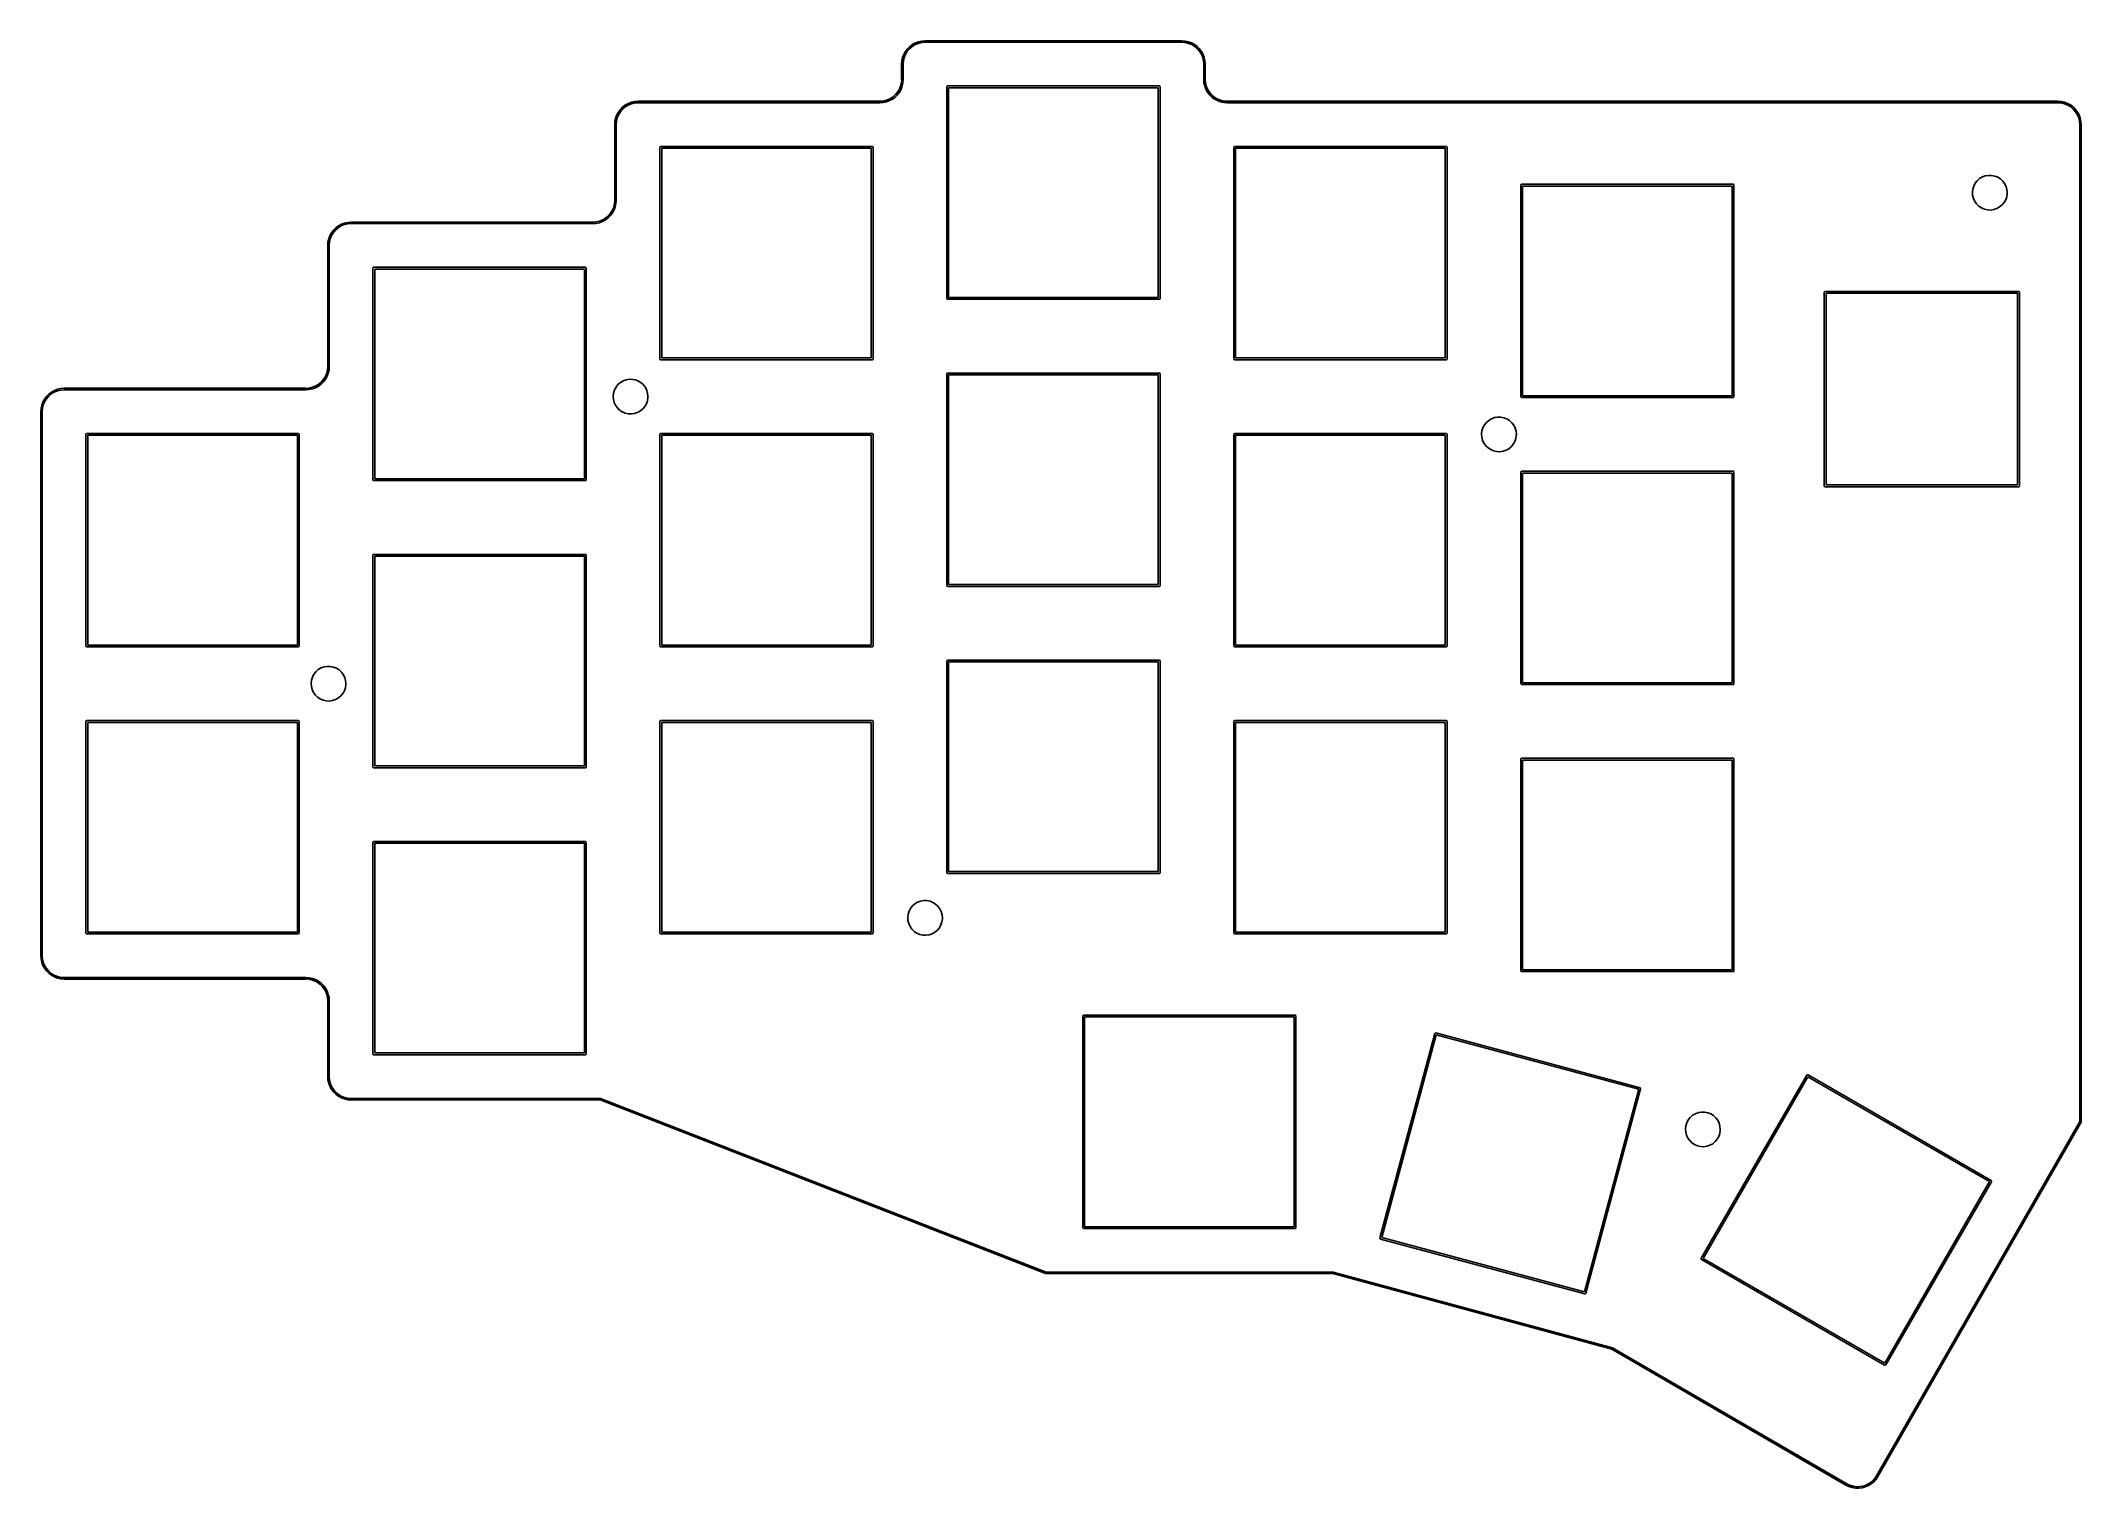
# Model space of a CAD drawing. Extents: x 70 to 205, y -142 to -46.
import ezdxf

# ---------------------------------------------------------------- set-up
doc = ezdxf.new("R2010")
doc.units = 0
doc.layers.add('BLACK', color=7, linetype='CONTINUOUS')

msp = doc.modelspace()

# ---------------------------------------------------------------- linework, layer by layer
at = {"layer": 'BLACK', "linetype": 'CONTINUOUS'}
for p, q in [((126.95, -47.5), (126.966, -47.2794)), ((126.966, -47.2794), (127.013, -47.0633)), ((127.013, -47.0633), (127.09, -46.8561)), ((127.063, -47.2725), (127.046, -47.4909)), ((127.117, -47.0505), (127.063, -47.2725)), ((127.09, -46.8561), (127.196, -46.662)), ((127.204, -46.8397), (127.117, -47.0505)), ((127.196, -46.662), (127.329, -46.485)), ((127.323, -46.6451), (127.204, -46.8397)), ((127.472, -46.4715), (127.323, -46.6451)), ((127.329, -46.485), (127.485, -46.3286)), ((127.645, -46.3233), (127.472, -46.4715)), ((127.485, -46.3286), (127.662, -46.1961)), ((127.84, -46.204), (127.645, -46.3233)), ((127.662, -46.1961), (127.856, -46.0901)), ((128.051, -46.1167), (127.84, -46.204)), ((127.856, -46.0901), (128.063, -46.0128)), ((128.272, -46.0634), (128.051, -46.1167)), ((128.063, -46.0128), (128.279, -45.9658)), ((128.491, -46.0462), (128.272, -46.0634)), ((128.279, -45.9658), (128.5, -45.95)), ((128.5, -46.05), (128.491, -46.0462)), ((128.5, -45.95), (145.5, -45.95)), ((145.5, -46.05), (128.5, -46.05)), ((145.5, -45.95), (145.721, -45.9658)), ((145.509, -46.0462), (145.5, -46.05)), ((145.5, -46.05), (145.5, -46.05)), ((145.5, -46.05), (145.5, -46.05)), ((145.728, -46.0634), (145.509, -46.0462)), ((145.721, -45.9658), (145.937, -46.0128)), ((145.949, -46.1167), (145.728, -46.0634)), ((145.937, -46.0128), (146.144, -46.09)), ((146.16, -46.204), (145.949, -46.1167)), ((146.144, -46.09), (146.338, -46.196)), ((146.355, -46.3233), (146.16, -46.204)), ((146.338, -46.196), (146.515, -46.3286)), ((146.529, -46.4715), (146.355, -46.3233)), ((146.515, -46.3286), (146.671, -46.4849)), ((146.677, -46.6451), (146.529, -46.4715)), ((146.671, -46.4849), (146.804, -46.662)), ((146.796, -46.8397), (146.677, -46.6451)), ((146.883, -47.0505), (146.796, -46.8397)), ((146.804, -46.662), (146.91, -46.8561)), ((146.937, -47.2725), (146.883, -47.0505)), ((146.91, -46.8561), (146.987, -47.0633)), ((146.954, -47.4909), (146.937, -47.2725)), ((146.987, -47.0633), (147.034, -47.2794)), ((147.034, -47.2794), (147.05, -47.5)), ((126.937, -48.7275), (126.954, -48.5091)), ((126.95, -48.5), (126.95, -47.5)), ((126.954, -48.5091), (126.95, -48.5)), ((127.05, -48.5), (127.034, -48.7206)), ((127.046, -47.4909), (127.05, -47.5)), ((127.05, -47.5), (127.05, -48.5)), ((146.95, -47.5), (146.954, -47.4909)), ((146.95, -48.5), (146.95, -47.5)), ((146.95, -47.5), (146.95, -47.5)), ((146.95, -47.5), (146.95, -47.5)), ((146.966, -48.7206), (146.95, -48.5)), ((146.95, -48.5), (146.95, -48.5)), ((146.95, -48.5), (146.95, -48.5)), ((147.05, -48.5), (147.046, -48.5091)), ((147.046, -48.5091), (147.063, -48.7275)), ((147.05, -47.5), (147.05, -48.5)), ((109.063, -50.0128), (109.279, -49.9658)), ((109.279, -49.9658), (109.5, -49.95)), ((109.5, -49.95), (125.5, -49.95)), ((125.5, -49.95), (125.509, -49.9538)), ((125.509, -49.9538), (125.728, -49.9366)), ((125.728, -49.9366), (125.949, -49.8833)), ((126.144, -49.9099), (125.937, -49.9872)), ((125.949, -49.8833), (126.16, -49.796)), ((126.338, -49.8039), (126.144, -49.9099)), ((126.16, -49.796), (126.355, -49.6767)), ((126.515, -49.6714), (126.338, -49.8039)), ((126.355, -49.6767), (126.528, -49.5285)), ((126.671, -49.515), (126.515, -49.6714)), ((126.528, -49.5285), (126.677, -49.3549)), ((126.804, -49.338), (126.671, -49.515)), ((126.677, -49.3549), (126.796, -49.1603)), ((126.796, -49.1603), (126.883, -48.9495)), ((126.91, -49.1439), (126.804, -49.338)), ((126.883, -48.9495), (126.937, -48.7275)), ((126.987, -48.9367), (126.91, -49.1439)), ((127.034, -48.7206), (126.987, -48.9367)), ((129.94, -49), (129.958, -48.9576)), ((129.94, -63), (129.94, -49)), ((129.958, -48.9576), (130, -48.94)), ((130, -48.94), (144, -48.94)), ((130.06, -49.06), (130.06, -62.94)), ((143.94, -49.06), (130.06, -49.06)), ((143.94, -62.94), (143.94, -49.06)), ((144, -48.94), (144.042, -48.9576)), ((144.042, -48.9576), (144.06, -49)), ((144.06, -49), (144.06, -63)), ((147.013, -48.9367), (146.966, -48.7206)), ((147.09, -49.1439), (147.013, -48.9367)), ((147.063, -48.7275), (147.117, -48.9494)), ((147.196, -49.338), (147.09, -49.1439)), ((147.117, -48.9494), (147.204, -49.1603)), ((147.329, -49.515), (147.196, -49.338)), ((147.204, -49.1603), (147.323, -49.3549)), ((147.323, -49.3549), (147.472, -49.5284)), ((147.485, -49.6714), (147.329, -49.515)), ((147.472, -49.5284), (147.645, -49.6767)), ((147.662, -49.8039), (147.485, -49.6714)), ((147.645, -49.6767), (147.84, -49.7959)), ((147.856, -49.9099), (147.662, -49.8039)), ((147.84, -49.7959), (148.051, -49.8833)), ((148.063, -49.9872), (147.856, -49.9099)), ((148.051, -49.8833), (148.272, -49.9366)), ((148.272, -49.9366), (148.491, -49.9538)), ((148.491, -49.9538), (148.5, -49.95)), ((148.5, -49.95), (203.5, -49.95)), ((203.5, -49.95), (203.5, -49.95)), ((203.5, -49.95), (203.5, -49.95)), ((203.5, -49.95), (203.721, -49.9658)), ((203.721, -49.9658), (203.937, -50.0128)), ((107.95, -51.5), (107.966, -51.2794)), ((107.966, -51.2794), (108.013, -51.0633)), ((108.013, -51.0633), (108.09, -50.8561)), ((108.063, -51.2725), (108.046, -51.4909)), ((108.117, -51.0505), (108.063, -51.2725)), ((108.09, -50.8561), (108.196, -50.662)), ((108.204, -50.8397), (108.117, -51.0505)), ((108.196, -50.662), (108.329, -50.485)), ((108.323, -50.6451), (108.204, -50.8397)), ((108.472, -50.4715), (108.323, -50.6451)), ((108.329, -50.485), (108.485, -50.3286)), ((108.645, -50.3233), (108.472, -50.4715)), ((108.485, -50.3286), (108.662, -50.1961)), ((108.84, -50.204), (108.645, -50.3233)), ((108.662, -50.1961), (108.856, -50.0901)), ((109.051, -50.1167), (108.84, -50.204)), ((108.856, -50.0901), (109.063, -50.0128)), ((109.272, -50.0634), (109.051, -50.1167)), ((109.491, -50.0462), (109.272, -50.0634)), ((109.5, -50.05), (109.491, -50.0462)), ((125.5, -50.05), (109.5, -50.05)), ((125.721, -50.0342), (125.5, -50.05)), ((125.937, -49.9872), (125.721, -50.0342)), ((148.279, -50.0342), (148.063, -49.9872)), ((148.5, -50.05), (148.279, -50.0342)), ((203.5, -50.05), (148.5, -50.05)), ((148.5, -50.05), (148.5, -50.05)), ((148.5, -50.05), (148.5, -50.05)), ((203.509, -50.0462), (203.5, -50.05)), ((203.728, -50.0634), (203.509, -50.0462)), ((203.949, -50.1167), (203.728, -50.0634)), ((203.937, -50.0128), (204.144, -50.0901)), ((204.16, -50.2041), (203.949, -50.1167)), ((204.144, -50.0901), (204.338, -50.1961)), ((204.355, -50.3233), (204.16, -50.2041)), ((204.338, -50.1961), (204.515, -50.3286)), ((204.528, -50.4716), (204.355, -50.3233)), ((204.515, -50.3286), (204.671, -50.485)), ((204.677, -50.6451), (204.528, -50.4716)), ((204.671, -50.485), (204.804, -50.662)), ((204.796, -50.8397), (204.677, -50.6451)), ((204.883, -51.0506), (204.796, -50.8397)), ((204.804, -50.662), (204.91, -50.8561)), ((204.937, -51.2725), (204.883, -51.0506)), ((204.91, -50.8561), (204.987, -51.0633)), ((204.954, -51.4909), (204.937, -51.2725)), ((204.987, -51.0633), (205.034, -51.2794)), ((205.034, -51.2794), (205.05, -51.5)), ((107.95, -56.5), (107.95, -51.5)), ((108.046, -51.4909), (108.05, -51.5)), ((108.05, -51.5), (108.05, -56.5)), ((204.95, -51.5), (204.954, -51.4909)), ((204.95, -117.487), (204.95, -51.5)), ((205.05, -51.5), (205.05, -51.5)), ((205.05, -51.5), (205.05, -51.5)), ((205.05, -51.5), (205.05, -117.5)), ((110.94, -53), (110.958, -52.9576)), ((110.94, -67), (110.94, -53)), ((110.958, -52.9576), (111, -52.94)), ((111, -52.94), (125, -52.94)), ((111.06, -53.06), (111.06, -66.94)), ((124.94, -53.06), (111.06, -53.06)), ((124.94, -66.94), (124.94, -53.06)), ((125, -52.94), (125.042, -52.9576)), ((125.042, -52.9576), (125.06, -53)), ((125.06, -53), (125.06, -67)), ((148.94, -53), (148.958, -52.9576)), ((148.94, -67), (148.94, -53)), ((148.958, -52.9576), (149, -52.94)), ((149, -52.94), (163, -52.94)), ((149.06, -53.06), (149.06, -66.94)), ((162.94, -53.06), (149.06, -53.06)), ((162.94, -66.94), (162.94, -53.06)), ((163, -52.94), (163.042, -52.9576)), ((163.042, -52.9576), (163.06, -53)), ((163.06, -53), (163.06, -67)), ((197.938, -55.5599), (198.036, -55.3737)), ((198.036, -55.3737), (198.166, -55.2084)), ((198.166, -55.2084), (198.324, -55.0696)), ((198.324, -55.0696), (198.505, -54.962)), ((198.505, -54.962), (198.702, -54.8892)), ((198.702, -54.8892), (198.91, -54.8535)), ((198.91, -54.8535), (199.12, -54.8563)), ((199.12, -54.8563), (199.327, -54.8974)), ((199.327, -54.8974), (199.522, -54.9753)), ((199.522, -54.9753), (199.7, -55.0876)), ((199.7, -55.0876), (199.855, -55.2305)), ((199.855, -55.2305), (199.981, -55.3991)), ((107.883, -56.9495), (107.937, -56.7275)), ((107.937, -56.7275), (107.954, -56.5091)), ((107.954, -56.5091), (107.95, -56.5)), ((108.034, -56.7206), (107.987, -56.9367)), ((108.05, -56.5), (108.034, -56.7206)), ((167.94, -55.5), (167.958, -55.4576)), ((167.94, -69.5), (167.94, -55.5)), ((167.958, -55.4576), (168, -55.44)), ((168, -55.44), (182, -55.44)), ((168.06, -55.56), (168.06, -69.44)), ((181.94, -55.56), (168.06, -55.56)), ((181.94, -69.44), (181.94, -55.56)), ((182, -55.44), (182.042, -55.4576)), ((182.042, -55.4576), (182.06, -55.5)), ((182.06, -55.5), (182.06, -69.5)), ((197.85, -55.9699), (197.875, -55.7609)), ((197.864, -56.1799), (197.85, -55.9699)), ((197.916, -56.3839), (197.864, -56.1799)), ((197.875, -55.7609), (197.938, -55.5599)), ((198.004, -56.575), (197.916, -56.3839)), ((198.126, -56.7469), (198.004, -56.575)), ((199.948, -56.6514), (199.813, -56.8132)), ((200.051, -56.4677), (199.948, -56.6514)), ((199.981, -55.3991), (200.074, -55.5879)), ((200.118, -56.2685), (200.051, -56.4677)), ((200.074, -55.5879), (200.131, -55.7904)), ((200.148, -56.0602), (200.118, -56.2685)), ((200.131, -55.7904), (200.15, -56)), ((200.15, -56), (200.148, -56.0602)), ((89.662, -58.1961), (89.8561, -58.0901)), ((89.8561, -58.0901), (90.0633, -58.0128)), ((90.2725, -58.0634), (90.0505, -58.1167)), ((90.0633, -58.0128), (90.2794, -57.9658)), ((90.4909, -58.0462), (90.2725, -58.0634)), ((90.2794, -57.9658), (90.5, -57.95)), ((90.5, -58.05), (90.4909, -58.0462)), ((90.5, -57.95), (106.5, -57.95)), ((106.5, -58.05), (90.5, -58.05)), ((106.5, -57.95), (106.509, -57.9538)), ((106.721, -58.0342), (106.5, -58.05)), ((106.509, -57.9538), (106.728, -57.9366)), ((106.937, -57.9872), (106.721, -58.0342)), ((106.728, -57.9366), (106.949, -57.8833)), ((107.144, -57.9099), (106.937, -57.9872)), ((106.949, -57.8833), (107.16, -57.796)), ((107.338, -57.8039), (107.144, -57.9099)), ((107.16, -57.796), (107.355, -57.6767)), ((107.515, -57.6714), (107.338, -57.8039)), ((107.355, -57.6767), (107.528, -57.5285)), ((107.671, -57.515), (107.515, -57.6714)), ((107.528, -57.5285), (107.677, -57.3549)), ((107.804, -57.338), (107.671, -57.515)), ((107.677, -57.3549), (107.796, -57.1603)), ((107.796, -57.1603), (107.883, -56.9495)), ((107.91, -57.1439), (107.804, -57.338)), ((107.987, -56.9367), (107.91, -57.1439)), ((198.276, -56.8937), (198.126, -56.7469)), ((198.451, -57.0106), (198.276, -56.8937)), ((198.645, -57.0937), (198.451, -57.0106)), ((198.85, -57.1402), (198.645, -57.0937)), ((199.06, -57.1484), (198.85, -57.1402)), ((199.268, -57.1182), (199.06, -57.1484)), ((199.468, -57.0506), (199.268, -57.1182)), ((199.651, -56.9477), (199.468, -57.0506)), ((199.813, -56.8132), (199.651, -56.9477)), ((88.95, -59.5), (88.9658, -59.2794)), ((88.9658, -59.2794), (89.0128, -59.0633)), ((89.0128, -59.0633), (89.0901, -58.8561)), ((89.0634, -59.2725), (89.0462, -59.4909)), ((89.1167, -59.0505), (89.0634, -59.2725)), ((89.0901, -58.8561), (89.1961, -58.662)), ((89.204, -58.8397), (89.1167, -59.0505)), ((89.1961, -58.662), (89.3286, -58.485)), ((89.3233, -58.6451), (89.204, -58.8397)), ((89.4715, -58.4715), (89.3233, -58.6451)), ((89.3286, -58.485), (89.485, -58.3286)), ((89.6451, -58.3233), (89.4715, -58.4715)), ((89.485, -58.3286), (89.662, -58.1961)), ((89.8397, -58.204), (89.6451, -58.3233)), ((90.0505, -58.1167), (89.8397, -58.204)), ((88.95, -67.5), (88.95, -59.5)), ((89.0462, -59.4909), (89.05, -59.5)), ((89.05, -59.5), (89.05, -67.5)), ((91.94, -61), (91.9576, -60.9576)), ((91.94, -75), (91.94, -61)), ((91.9576, -60.9576), (92, -60.94)), ((92, -60.94), (106, -60.94)), ((92.06, -61.06), (92.06, -74.94)), ((105.94, -61.06), (92.06, -61.06)), ((105.94, -74.94), (105.94, -61.06)), ((106, -60.94), (106.042, -60.9576)), ((106.042, -60.9576), (106.06, -61)), ((106.06, -61), (106.06, -75)), ((129.958, -63.0424), (129.94, -63)), ((130, -63.06), (129.958, -63.0424)), ((144, -63.06), (130, -63.06)), ((130.06, -62.94), (143.94, -62.94)), ((144.042, -63.0424), (144, -63.06)), ((144.06, -63), (144.042, -63.0424)), ((188.04, -62.6), (188.058, -62.5576)), ((188.04, -75.4), (188.04, -62.6)), ((188.058, -62.5576), (188.1, -62.54)), ((188.1, -62.54), (200.9, -62.54)), ((200.84, -62.66), (188.16, -62.66)), ((188.16, -62.66), (188.16, -75.34)), ((200.84, -75.34), (200.84, -62.66)), ((200.9, -62.54), (200.942, -62.5576)), ((200.942, -62.5576), (200.96, -62.6)), ((200.96, -62.6), (200.96, -75.4)), ((88.9366, -67.7275), (88.9538, -67.5091)), ((88.9538, -67.5091), (88.95, -67.5)), ((89.05, -67.5), (89.0342, -67.7206)), ((110.958, -67.0424), (110.94, -67)), ((111, -67.06), (110.958, -67.0424)), ((125, -67.06), (111, -67.06)), ((111.06, -66.94), (124.94, -66.94)), ((125.042, -67.0424), (125, -67.06)), ((125.06, -67), (125.042, -67.0424)), ((148.958, -67.0424), (148.94, -67)), ((149, -67.06), (148.958, -67.0424)), ((163, -67.06), (149, -67.06)), ((149.06, -66.94), (162.94, -66.94)), ((163.042, -67.0424), (163, -67.06)), ((163.06, -67), (163.042, -67.0424)), ((87.7275, -68.9366), (87.9495, -68.8833)), ((87.9495, -68.8833), (88.1603, -68.796)), ((88.338, -68.8039), (88.1439, -68.9099)), ((88.1603, -68.796), (88.3549, -68.6767)), ((88.515, -68.6714), (88.338, -68.8039)), ((88.3549, -68.6767), (88.5285, -68.5285)), ((88.6714, -68.515), (88.515, -68.6714)), ((88.5285, -68.5285), (88.6767, -68.3549)), ((88.8039, -68.338), (88.6714, -68.515)), ((88.6767, -68.3549), (88.796, -68.1603)), ((88.796, -68.1603), (88.8833, -67.9495)), ((88.9099, -68.1439), (88.8039, -68.338)), ((88.8833, -67.9495), (88.9366, -67.7275)), ((88.9872, -67.9367), (88.9099, -68.1439)), ((89.0342, -67.7206), (88.9872, -67.9367)), ((107.938, -69.0599), (108.036, -68.8737)), ((108.036, -68.8737), (108.166, -68.7084)), ((108.166, -68.7084), (108.324, -68.5696)), ((108.324, -68.5696), (108.505, -68.462)), ((108.505, -68.462), (108.702, -68.3892)), ((108.702, -68.3892), (108.91, -68.3535)), ((108.91, -68.3535), (109.12, -68.3563)), ((109.12, -68.3563), (109.327, -68.3974)), ((109.327, -68.3974), (109.522, -68.4753)), ((109.522, -68.4753), (109.7, -68.5876)), ((109.7, -68.5876), (109.855, -68.7305)), ((109.855, -68.7305), (109.981, -68.8991)), ((109.981, -68.8991), (110.074, -69.0879)), ((129.94, -68), (129.958, -67.9576)), ((129.94, -82), (129.94, -68)), ((129.958, -67.9576), (130, -67.94)), ((130, -67.94), (144, -67.94)), ((130.06, -68.06), (130.06, -81.94)), ((143.94, -68.06), (130.06, -68.06)), ((143.94, -81.94), (143.94, -68.06)), ((144, -67.94), (144.042, -67.9576)), ((144.042, -67.9576), (144.06, -68)), ((144.06, -68), (144.06, -82)), ((69.9658, -70.2794), (70.0128, -70.0633)), ((70.0128, -70.0633), (70.0901, -69.8561)), ((70.1167, -70.0505), (70.0634, -70.2725)), ((70.0901, -69.8561), (70.1961, -69.662)), ((70.204, -69.8397), (70.1167, -70.0505)), ((70.1961, -69.662), (70.3286, -69.485)), ((70.3233, -69.6451), (70.204, -69.8397)), ((70.4715, -69.4715), (70.3233, -69.6451)), ((70.3286, -69.485), (70.485, -69.3286)), ((70.6451, -69.3233), (70.4715, -69.4715)), ((70.485, -69.3286), (70.662, -69.1961)), ((70.8397, -69.204), (70.6451, -69.3233)), ((70.662, -69.1961), (70.8561, -69.0901)), ((71.0505, -69.1167), (70.8397, -69.204)), ((70.8561, -69.0901), (71.0633, -69.0128)), ((71.2725, -69.0634), (71.0505, -69.1167)), ((71.0633, -69.0128), (71.2794, -68.9658)), ((71.4909, -69.0462), (71.2725, -69.0634)), ((71.2794, -68.9658), (71.5, -68.95)), ((71.5, -69.05), (71.4909, -69.0462)), ((71.5, -68.95), (87.5, -68.95)), ((87.5, -69.05), (71.5, -69.05)), ((87.5, -68.95), (87.5091, -68.9538)), ((87.7206, -69.0342), (87.5, -69.05)), ((87.5091, -68.9538), (87.7275, -68.9366)), ((87.9367, -68.9872), (87.7206, -69.0342)), ((88.1439, -68.9099), (87.9367, -68.9872)), ((107.85, -69.4699), (107.875, -69.2609)), ((107.864, -69.6799), (107.85, -69.4699)), ((107.916, -69.8839), (107.864, -69.6799)), ((107.875, -69.2609), (107.938, -69.0599)), ((108.004, -70.075), (107.916, -69.8839)), ((108.126, -70.2469), (108.004, -70.075)), ((108.276, -70.3937), (108.126, -70.2469)), ((109.948, -70.1514), (109.813, -70.3132)), ((110.051, -69.9677), (109.948, -70.1514)), ((110.118, -69.7685), (110.051, -69.9677)), ((110.074, -69.0879), (110.131, -69.2904)), ((110.148, -69.5602), (110.118, -69.7685)), ((110.131, -69.2904), (110.15, -69.5)), ((110.15, -69.5), (110.148, -69.5602)), ((167.958, -69.5424), (167.94, -69.5)), ((168, -69.56), (167.958, -69.5424)), ((182, -69.56), (168, -69.56)), ((168.06, -69.44), (181.94, -69.44)), ((182.042, -69.5424), (182, -69.56)), ((182.06, -69.5), (182.042, -69.5424)), ((69.95, -70.5), (69.9658, -70.2794)), ((69.95, -106.5), (69.95, -70.5)), ((70.0634, -70.2725), (70.0462, -70.4909)), ((70.0462, -70.4909), (70.05, -70.5)), ((70.05, -70.5), (70.05, -106.5)), ((108.451, -70.5106), (108.276, -70.3937)), ((108.645, -70.5937), (108.451, -70.5106)), ((108.85, -70.6402), (108.645, -70.5937)), ((109.06, -70.6484), (108.85, -70.6402)), ((109.268, -70.6182), (109.06, -70.6484)), ((109.468, -70.5506), (109.268, -70.6182)), ((109.651, -70.4477), (109.468, -70.5506)), ((109.813, -70.3132), (109.651, -70.4477)), ((165.375, -71.7609), (165.438, -71.5599)), ((165.438, -71.5599), (165.536, -71.3737)), ((165.536, -71.3737), (165.666, -71.2084)), ((165.666, -71.2084), (165.824, -71.0696)), ((165.824, -71.0696), (166.005, -70.962)), ((166.005, -70.962), (166.202, -70.8892)), ((166.202, -70.8892), (166.41, -70.8535)), ((166.41, -70.8535), (166.62, -70.8563)), ((166.62, -70.8563), (166.827, -70.8974)), ((166.827, -70.8974), (167.022, -70.9753)), ((167.022, -70.9753), (167.2, -71.0876)), ((167.2, -71.0876), (167.355, -71.2305)), ((167.355, -71.2305), (167.481, -71.3991)), ((167.481, -71.3991), (167.574, -71.5879)), ((167.574, -71.5879), (167.631, -71.7904)), ((72.94, -72), (72.9576, -71.9576)), ((72.94, -86), (72.94, -72)), ((72.9576, -71.9576), (73, -71.94)), ((73, -71.94), (87, -71.94)), ((73.06, -72.06), (73.06, -85.94)), ((86.94, -72.06), (73.06, -72.06)), ((86.94, -85.94), (86.94, -72.06)), ((87, -71.94), (87.0424, -71.9576)), ((87.0424, -71.9576), (87.06, -72)), ((87.06, -72), (87.06, -86)), ((110.94, -72), (110.958, -71.9576)), ((110.94, -86), (110.94, -72)), ((110.958, -71.9576), (111, -71.94)), ((111, -71.94), (125, -71.94)), ((111.06, -72.06), (111.06, -85.94)), ((124.94, -72.06), (111.06, -72.06)), ((124.94, -85.94), (124.94, -72.06)), ((125, -71.94), (125.042, -71.9576)), ((125.042, -71.9576), (125.06, -72)), ((125.06, -72), (125.06, -86)), ((148.94, -72), (148.958, -71.9576)), ((148.94, -86), (148.94, -72)), ((148.958, -71.9576), (149, -71.94)), ((149, -71.94), (163, -71.94)), ((149.06, -72.06), (149.06, -85.94)), ((162.94, -72.06), (149.06, -72.06)), ((162.94, -85.94), (162.94, -72.06)), ((163, -71.94), (163.042, -71.9576)), ((163.042, -71.9576), (163.06, -72)), ((163.06, -72), (163.06, -86)), ((165.35, -71.9699), (165.375, -71.7609)), ((165.364, -72.1799), (165.35, -71.9699)), ((165.416, -72.3839), (165.364, -72.1799)), ((165.504, -72.575), (165.416, -72.3839)), ((165.626, -72.7469), (165.504, -72.575)), ((165.776, -72.8937), (165.626, -72.7469)), ((165.951, -73.0106), (165.776, -72.8937)), ((167.151, -72.9477), (166.968, -73.0506)), ((167.313, -72.8132), (167.151, -72.9477)), ((167.448, -72.6514), (167.313, -72.8132)), ((167.551, -72.4677), (167.448, -72.6514)), ((167.618, -72.2685), (167.551, -72.4677)), ((167.648, -72.0602), (167.618, -72.2685)), ((167.631, -71.7904), (167.65, -72)), ((167.65, -72), (167.648, -72.0602)), ((166.145, -73.0937), (165.951, -73.0106)), ((166.35, -73.1402), (166.145, -73.0937)), ((166.56, -73.1484), (166.35, -73.1402)), ((166.768, -73.1182), (166.56, -73.1484)), ((166.968, -73.0506), (166.768, -73.1182)), ((91.9576, -75.0424), (91.94, -75)), ((92, -75.06), (91.9576, -75.0424)), ((106, -75.06), (92, -75.06)), ((92.06, -74.94), (105.94, -74.94)), ((106.042, -75.0424), (106, -75.06)), ((106.06, -75), (106.042, -75.0424)), ((167.94, -74.5), (167.958, -74.4576)), ((167.94, -88.5), (167.94, -74.5)), ((167.958, -74.4576), (168, -74.44)), ((168, -74.44), (182, -74.44)), ((168.06, -74.56), (168.06, -88.44)), ((181.94, -74.56), (168.06, -74.56)), ((181.94, -88.44), (181.94, -74.56)), ((182, -74.44), (182.042, -74.4576)), ((182.042, -74.4576), (182.06, -74.5)), ((182.06, -74.5), (182.06, -88.5)), ((188.058, -75.4424), (188.04, -75.4)), ((188.1, -75.46), (188.058, -75.4424)), ((200.9, -75.46), (188.1, -75.46)), ((188.16, -75.34), (200.84, -75.34)), ((200.942, -75.4424), (200.9, -75.46)), ((200.96, -75.4), (200.942, -75.4424)), ((91.94, -80), (91.9576, -79.9576)), ((91.94, -94), (91.94, -80)), ((91.9576, -79.9576), (92, -79.94)), ((92, -79.94), (106, -79.94)), ((92.06, -80.06), (92.06, -93.94)), ((105.94, -80.06), (92.06, -80.06)), ((105.94, -93.94), (105.94, -80.06)), ((106, -79.94), (106.042, -79.9576)), ((106.042, -79.9576), (106.06, -80)), ((106.06, -80), (106.06, -94)), ((129.958, -82.0424), (129.94, -82)), ((130, -82.06), (129.958, -82.0424)), ((144, -82.06), (130, -82.06)), ((130.06, -81.94), (143.94, -81.94)), ((144.042, -82.0424), (144, -82.06)), ((144.06, -82), (144.042, -82.0424)), ((72.9576, -86.0424), (72.94, -86)), ((73, -86.06), (72.9576, -86.0424)), ((87, -86.06), (73, -86.06)), ((73.06, -85.94), (86.94, -85.94)), ((87.0424, -86.0424), (87, -86.06)), ((87.06, -86), (87.0424, -86.0424)), ((110.958, -86.0424), (110.94, -86)), ((111, -86.06), (110.958, -86.0424)), ((125, -86.06), (111, -86.06)), ((111.06, -85.94), (124.94, -85.94)), ((125.042, -86.0424), (125, -86.06)), ((125.06, -86), (125.042, -86.0424)), ((148.958, -86.0424), (148.94, -86)), ((149, -86.06), (148.958, -86.0424)), ((163, -86.06), (149, -86.06)), ((149.06, -85.94), (162.94, -85.94)), ((163.042, -86.0424), (163, -86.06)), ((163.06, -86), (163.042, -86.0424)), ((88.0355, -87.8737), (88.1658, -87.7084)), ((88.1658, -87.7084), (88.324, -87.5696)), ((88.324, -87.5696), (88.5049, -87.462)), ((88.5049, -87.462), (88.7024, -87.3892)), ((88.7024, -87.3892), (88.9098, -87.3535)), ((88.9098, -87.3535), (89.1202, -87.3563)), ((89.1202, -87.3563), (89.3266, -87.3974)), ((89.3266, -87.3974), (89.5221, -87.4753)), ((89.5221, -87.4753), (89.7001, -87.5876)), ((89.7001, -87.5876), (89.8546, -87.7305)), ((89.8546, -87.7305), (89.9805, -87.8991)), ((129.94, -87), (129.958, -86.9576)), ((129.94, -101), (129.94, -87)), ((129.958, -86.9576), (130, -86.94)), ((130, -86.94), (144, -86.94)), ((130.06, -87.06), (130.06, -100.94)), ((143.94, -87.06), (130.06, -87.06)), ((143.94, -100.94), (143.94, -87.06)), ((144, -86.94), (144.042, -86.9576)), ((144.042, -86.9576), (144.06, -87)), ((144.06, -87), (144.06, -101)), ((87.8504, -88.4699), (87.8751, -88.2609)), ((87.8642, -88.6799), (87.8504, -88.4699)), ((87.916, -88.8839), (87.8642, -88.6799)), ((87.8751, -88.2609), (87.9375, -88.0599)), ((88.0041, -89.075), (87.916, -88.8839)), ((87.9375, -88.0599), (88.0355, -87.8737)), ((88.1255, -89.2469), (88.0041, -89.075)), ((89.9477, -89.1514), (89.8132, -89.3132)), ((90.0506, -88.9677), (89.9477, -89.1514)), ((89.9805, -87.8991), (90.0736, -88.0879)), ((90.1182, -88.7685), (90.0506, -88.9677)), ((90.0736, -88.0879), (90.1307, -88.2904)), ((90.1484, -88.5602), (90.1182, -88.7685)), ((90.1307, -88.2904), (90.15, -88.5)), ((90.15, -88.5), (90.1484, -88.5602)), ((167.958, -88.5424), (167.94, -88.5)), ((168, -88.56), (167.958, -88.5424)), ((182, -88.56), (168, -88.56)), ((168.06, -88.44), (181.94, -88.44)), ((182.042, -88.5424), (182, -88.56)), ((182.06, -88.5), (182.042, -88.5424)), ((88.2763, -89.3937), (88.1255, -89.2469)), ((88.4513, -89.5106), (88.2763, -89.3937)), ((88.6446, -89.5937), (88.4513, -89.5106)), ((88.8499, -89.6402), (88.6446, -89.5937)), ((89.0602, -89.6484), (88.8499, -89.6402)), ((89.2685, -89.6182), (89.0602, -89.6484)), ((89.4677, -89.5506), (89.2685, -89.6182)), ((89.6514, -89.4477), (89.4677, -89.5506)), ((89.8132, -89.3132), (89.6514, -89.4477)), ((72.94, -91), (72.9576, -90.9576)), ((72.94, -105), (72.94, -91)), ((72.9576, -90.9576), (73, -90.94)), ((73, -90.94), (87, -90.94)), ((73.06, -91.06), (73.06, -104.94)), ((86.94, -91.06), (73.06, -91.06)), ((86.94, -104.94), (86.94, -91.06)), ((87, -90.94), (87.0424, -90.9576)), ((87.0424, -90.9576), (87.06, -91)), ((87.06, -91), (87.06, -105)), ((110.94, -91), (110.958, -90.9576)), ((110.94, -105), (110.94, -91)), ((110.958, -90.9576), (111, -90.94)), ((111, -90.94), (125, -90.94)), ((111.06, -91.06), (111.06, -104.94)), ((124.94, -91.06), (111.06, -91.06)), ((124.94, -104.94), (124.94, -91.06)), ((125, -90.94), (125.042, -90.9576)), ((125.042, -90.9576), (125.06, -91)), ((125.06, -91), (125.06, -105)), ((148.94, -91), (148.958, -90.9576)), ((148.94, -105), (148.94, -91)), ((148.958, -90.9576), (149, -90.94)), ((149, -90.94), (163, -90.94)), ((149.06, -91.06), (149.06, -104.94)), ((162.94, -91.06), (149.06, -91.06)), ((162.94, -104.94), (162.94, -91.06)), ((163, -90.94), (163.042, -90.9576)), ((163.042, -90.9576), (163.06, -91)), ((163.06, -91), (163.06, -105)), ((91.9576, -94.0424), (91.94, -94)), ((92, -94.06), (91.9576, -94.0424)), ((106, -94.06), (92, -94.06)), ((92.06, -93.94), (105.94, -93.94)), ((106.042, -94.0424), (106, -94.06)), ((106.06, -94), (106.042, -94.0424)), ((167.94, -93.5), (167.958, -93.4576)), ((167.94, -107.5), (167.94, -93.5)), ((167.958, -93.4576), (168, -93.44)), ((168, -93.44), (182, -93.44)), ((168.06, -93.56), (168.06, -107.44)), ((181.94, -93.56), (168.06, -93.56)), ((181.94, -107.44), (181.94, -93.56)), ((182, -93.44), (182.042, -93.4576)), ((182.042, -93.4576), (182.06, -93.5)), ((182.06, -93.5), (182.06, -107.5)), ((91.94, -99), (91.9576, -98.9576)), ((91.94, -113), (91.94, -99)), ((91.9576, -98.9576), (92, -98.94)), ((92, -98.94), (106, -98.94)), ((92.06, -99.06), (92.06, -112.94)), ((105.94, -99.06), (92.06, -99.06)), ((105.94, -112.94), (105.94, -99.06)), ((106, -98.94), (106.042, -98.9576)), ((106.042, -98.9576), (106.06, -99)), ((106.06, -99), (106.06, -113)), ((129.958, -101.042), (129.94, -101)), ((130, -101.06), (129.958, -101.042)), ((144, -101.06), (130, -101.06)), ((130.06, -100.94), (143.94, -100.94)), ((144.042, -101.042), (144, -101.06)), ((144.06, -101), (144.042, -101.042)), ((127.35, -103.97), (127.375, -103.761)), ((127.364, -104.18), (127.35, -103.97)), ((127.375, -103.761), (127.438, -103.56)), ((127.438, -103.56), (127.536, -103.374)), ((127.536, -103.374), (127.666, -103.208)), ((127.666, -103.208), (127.824, -103.07)), ((127.824, -103.07), (128.005, -102.962)), ((128.005, -102.962), (128.202, -102.889)), ((128.202, -102.889), (128.41, -102.854)), ((128.41, -102.854), (128.62, -102.856)), ((128.62, -102.856), (128.827, -102.897)), ((128.827, -102.897), (129.022, -102.975)), ((129.022, -102.975), (129.2, -103.088)), ((129.2, -103.088), (129.355, -103.23)), ((129.355, -103.23), (129.481, -103.399)), ((129.481, -103.399), (129.574, -103.588)), ((129.574, -103.588), (129.631, -103.79)), ((129.631, -103.79), (129.65, -104)), ((129.65, -104), (129.648, -104.06)), ((72.9576, -105.042), (72.94, -105)), ((73, -105.06), (72.9576, -105.042)), ((87, -105.06), (73, -105.06)), ((73.06, -104.94), (86.94, -104.94)), ((87.0424, -105.042), (87, -105.06)), ((87.06, -105), (87.0424, -105.042)), ((110.958, -105.042), (110.94, -105)), ((111, -105.06), (110.958, -105.042)), ((125, -105.06), (111, -105.06)), ((111.06, -104.94), (124.94, -104.94)), ((125.042, -105.042), (125, -105.06)), ((125.06, -105), (125.042, -105.042)), ((127.416, -104.384), (127.364, -104.18)), ((127.504, -104.575), (127.416, -104.384)), ((127.626, -104.747), (127.504, -104.575)), ((127.776, -104.894), (127.626, -104.747)), ((127.951, -105.011), (127.776, -104.894)), ((128.145, -105.094), (127.951, -105.011)), ((128.35, -105.14), (128.145, -105.094)), ((128.56, -105.148), (128.35, -105.14)), ((128.768, -105.118), (128.56, -105.148)), ((128.968, -105.051), (128.768, -105.118)), ((129.151, -104.948), (128.968, -105.051)), ((129.313, -104.813), (129.151, -104.948)), ((129.448, -104.651), (129.313, -104.813)), ((129.551, -104.468), (129.448, -104.651)), ((129.618, -104.268), (129.551, -104.468)), ((129.648, -104.06), (129.618, -104.268)), ((148.958, -105.042), (148.94, -105)), ((149, -105.06), (148.958, -105.042)), ((163, -105.06), (149, -105.06)), ((149.06, -104.94), (162.94, -104.94)), ((163.042, -105.042), (163, -105.06)), ((163.06, -105), (163.042, -105.042)), ((69.9658, -106.721), (69.95, -106.5)), ((69.95, -106.5), (69.95, -106.5)), ((69.95, -106.5), (69.95, -106.5)), ((70.0128, -106.937), (69.9658, -106.721)), ((70.05, -106.5), (70.0462, -106.509)), ((70.0462, -106.509), (70.0634, -106.728)), ((70.0634, -106.728), (70.1167, -106.949)), ((70.0901, -107.144), (70.0128, -106.937)), ((70.1961, -107.338), (70.0901, -107.144)), ((70.1167, -106.949), (70.2041, -107.16)), ((70.3286, -107.515), (70.1961, -107.338)), ((70.2041, -107.16), (70.3233, -107.355)), ((70.3233, -107.355), (70.4716, -107.528)), ((70.485, -107.671), (70.3286, -107.515)), ((70.4716, -107.528), (70.6451, -107.677)), ((70.662, -107.804), (70.485, -107.671)), ((70.6451, -107.677), (70.8397, -107.796)), ((70.8561, -107.91), (70.662, -107.804)), ((70.8397, -107.796), (71.0506, -107.883)), ((71.0633, -107.987), (70.8561, -107.91)), ((71.0506, -107.883), (71.2725, -107.937)), ((71.2794, -108.034), (71.0633, -107.987)), ((71.2725, -107.937), (71.4909, -107.954)), ((71.5, -108.05), (71.2794, -108.034)), ((71.4909, -107.954), (71.5, -107.95)), ((71.5, -107.95), (87.5, -107.95)), ((87.5, -108.05), (71.5, -108.05)), ((71.5, -108.05), (71.5, -108.05)), ((71.5, -108.05), (71.5, -108.05)), ((87.5, -107.95), (87.7206, -107.966)), ((87.5091, -108.046), (87.5, -108.05)), ((87.5, -108.05), (87.5, -108.05)), ((87.5, -108.05), (87.5, -108.05)), ((87.7275, -108.063), (87.5091, -108.046)), ((87.7206, -107.966), (87.9367, -108.013)), ((87.9495, -108.117), (87.7275, -108.063)), ((87.9367, -108.013), (88.1439, -108.09)), ((167.958, -107.542), (167.94, -107.5)), ((168, -107.56), (167.958, -107.542)), ((182, -107.56), (168, -107.56)), ((168.06, -107.44), (181.94, -107.44)), ((182.042, -107.542), (182, -107.56)), ((182.06, -107.5), (182.042, -107.542)), ((88.1603, -108.204), (87.9495, -108.117)), ((88.1439, -108.09), (88.338, -108.196)), ((88.3549, -108.323), (88.1603, -108.204)), ((88.338, -108.196), (88.5151, -108.329)), ((88.5285, -108.471), (88.3549, -108.323)), ((88.5151, -108.329), (88.6714, -108.485)), ((88.6767, -108.645), (88.5285, -108.471)), ((88.6714, -108.485), (88.804, -108.662)), ((88.796, -108.84), (88.6767, -108.645)), ((88.8833, -109.051), (88.796, -108.84)), ((88.804, -108.662), (88.91, -108.856)), ((88.9366, -109.272), (88.8833, -109.051)), ((88.91, -108.856), (88.9872, -109.063)), ((88.9538, -109.491), (88.9366, -109.272)), ((88.9872, -109.063), (89.0342, -109.279)), ((89.0342, -109.279), (89.05, -109.5)), ((88.95, -109.5), (88.9538, -109.491)), ((88.95, -114.5), (88.95, -109.5)), ((88.95, -109.5), (88.95, -109.5)), ((88.95, -109.5), (88.95, -109.5)), ((89.05, -109.5), (89.05, -114.5)), ((138.94, -110.5), (138.958, -110.458)), ((138.94, -124.5), (138.94, -110.5)), ((138.958, -110.458), (139, -110.44)), ((139, -110.44), (153, -110.44)), ((139.06, -110.56), (139.06, -124.44)), ((152.94, -110.56), (139.06, -110.56)), ((152.94, -124.44), (152.94, -110.56)), ((153, -110.44), (153.042, -110.458)), ((153.042, -110.458), (153.06, -110.5)), ((153.06, -110.5), (153.06, -124.5)), ((158.619, -125.184), (162.242, -111.661)), ((162.343, -111.75), (158.75, -125.157)), ((162.242, -111.661), (162.27, -111.625)), ((162.242, -111.661), (162.242, -111.661)), ((162.27, -111.625), (162.316, -111.619)), ((162.316, -111.619), (175.839, -115.242)), ((175.75, -115.343), (162.343, -111.75)), ((91.9576, -113.042), (91.94, -113)), ((92, -113.06), (91.9576, -113.042)), ((106, -113.06), (92, -113.06)), ((92.06, -112.94), (105.94, -112.94)), ((106.042, -113.042), (106, -113.06)), ((106.06, -113), (106.042, -113.042)), ((88.9658, -114.721), (88.95, -114.5)), ((88.95, -114.5), (88.95, -114.5)), ((88.95, -114.5), (88.95, -114.5)), ((89.0128, -114.937), (88.9658, -114.721)), ((89.05, -114.5), (89.0462, -114.509)), ((89.0462, -114.509), (89.0634, -114.728)), ((89.0634, -114.728), (89.1167, -114.949)), ((179.886, -126.532), (186.886, -114.408)), ((186.96, -114.52), (180.02, -126.54)), ((186.886, -114.408), (186.922, -114.38)), ((186.922, -114.38), (186.968, -114.386)), ((198.98, -121.46), (186.96, -114.52)), ((186.968, -114.386), (199.092, -121.386)), ((89.0901, -115.144), (89.0128, -114.937)), ((89.1961, -115.338), (89.0901, -115.144)), ((89.1167, -114.949), (89.2041, -115.16)), ((89.3286, -115.515), (89.1961, -115.338)), ((89.2041, -115.16), (89.3233, -115.355)), ((89.3233, -115.355), (89.4716, -115.528)), ((89.485, -115.671), (89.3286, -115.515)), ((89.4716, -115.528), (89.6451, -115.677)), ((89.662, -115.804), (89.485, -115.671)), ((89.6451, -115.677), (89.8397, -115.796)), ((89.8561, -115.91), (89.662, -115.804)), ((89.8397, -115.796), (90.0506, -115.883)), ((90.0633, -115.987), (89.8561, -115.91)), ((90.0506, -115.883), (90.2725, -115.937)), ((90.2794, -116.034), (90.0633, -115.987)), ((90.2725, -115.937), (90.4909, -115.954)), ((90.5, -116.05), (90.2794, -116.034)), ((90.4909, -115.954), (90.5, -115.95)), ((90.5, -115.95), (107, -115.95)), ((106.991, -116.05), (90.5, -116.05)), ((90.5, -116.05), (90.5, -116.05)), ((90.5, -116.05), (90.5, -116.05)), ((136.482, -127.547), (106.991, -116.05)), ((107, -115.95), (107.009, -115.954)), ((107.009, -115.954), (107.018, -115.953)), ((107.018, -115.953), (136.509, -127.45)), ((172.157, -128.75), (175.75, -115.343)), ((175.881, -115.316), (172.258, -128.839)), ((175.839, -115.242), (175.839, -115.242)), ((175.839, -115.242), (175.875, -115.27)), ((175.875, -115.27), (175.881, -115.316)), ((178.938, -117.56), (179.036, -117.374)), ((179.036, -117.374), (179.166, -117.208)), ((179.166, -117.208), (179.324, -117.07)), ((179.324, -117.07), (179.505, -116.962)), ((179.505, -116.962), (179.702, -116.889)), ((179.702, -116.889), (179.91, -116.854)), ((179.91, -116.854), (180.12, -116.856)), ((180.12, -116.856), (180.327, -116.897)), ((180.327, -116.897), (180.522, -116.975)), ((180.522, -116.975), (180.7, -117.088)), ((180.7, -117.088), (180.855, -117.23)), ((180.855, -117.23), (180.981, -117.399)), ((180.981, -117.399), (181.074, -117.588)), ((191.506, -140.926), (204.95, -117.487)), ((205.043, -117.525), (191.592, -140.976)), ((205.045, -117.512), (205.043, -117.525)), ((205.05, -117.5), (205.045, -117.512)), ((178.85, -117.97), (178.875, -117.761)), ((178.864, -118.18), (178.85, -117.97)), ((178.916, -118.384), (178.864, -118.18)), ((178.875, -117.761), (178.938, -117.56)), ((179.004, -118.575), (178.916, -118.384)), ((179.126, -118.747), (179.004, -118.575)), ((179.276, -118.894), (179.126, -118.747)), ((180.813, -118.813), (180.651, -118.948)), ((180.948, -118.651), (180.813, -118.813)), ((181.051, -118.468), (180.948, -118.651)), ((181.118, -118.268), (181.051, -118.468)), ((181.074, -117.588), (181.131, -117.79)), ((181.148, -118.06), (181.118, -118.268)), ((181.131, -117.79), (181.15, -118)), ((181.15, -118), (181.148, -118.06)), ((179.451, -119.011), (179.276, -118.894)), ((179.645, -119.094), (179.451, -119.011)), ((179.85, -119.14), (179.645, -119.094)), ((180.06, -119.148), (179.85, -119.14)), ((180.268, -119.118), (180.06, -119.148)), ((180.468, -119.051), (180.268, -119.118)), ((180.651, -118.948), (180.468, -119.051)), ((192.04, -133.48), (198.98, -121.46)), ((199.114, -121.468), (192.114, -133.592)), ((199.092, -121.386), (199.109, -121.408)), ((199.109, -121.408), (199.12, -121.422)), ((199.12, -121.422), (199.114, -121.468)), ((138.958, -124.542), (138.94, -124.5)), ((139, -124.56), (138.958, -124.542)), ((153, -124.56), (139, -124.56)), ((139.06, -124.44), (152.94, -124.44)), ((153.042, -124.542), (153, -124.56)), ((153.06, -124.5), (153.042, -124.542)), ((158.625, -125.23), (158.619, -125.184)), ((158.661, -125.258), (158.625, -125.23)), ((172.184, -128.881), (158.661, -125.258)), ((158.75, -125.157), (172.157, -128.75)), ((179.88, -126.578), (179.886, -126.532)), ((179.908, -126.614), (179.88, -126.578)), ((192.032, -133.614), (179.908, -126.614)), ((180.02, -126.54), (192.04, -133.48)), ((136.491, -127.546), (136.482, -127.547)), ((136.5, -127.55), (136.491, -127.546)), ((155.493, -127.55), (136.5, -127.55)), ((136.509, -127.45), (155.5, -127.45)), ((173.981, -132.547), (155.493, -127.55)), ((155.5, -127.45), (155.506, -127.453)), ((155.506, -127.453), (155.513, -127.452)), ((155.513, -127.452), (174.013, -132.452)), ((172.23, -128.875), (172.184, -128.881)), ((172.258, -128.839), (172.23, -128.875)), ((189.475, -141.543), (173.981, -132.547)), ((174.013, -132.452), (174.018, -132.456)), ((174.018, -132.456), (174.025, -132.457)), ((174.025, -132.457), (189.525, -141.457)), ((192.078, -133.62), (192.032, -133.614)), ((192.032, -133.614), (192.032, -133.614)), ((192.114, -133.592), (192.078, -133.62)), ((189.674, -141.64), (189.475, -141.543)), ((189.475, -141.543), (189.475, -141.543)), ((189.475, -141.543), (189.475, -141.543)), ((189.475, -141.543), (189.475, -141.543)), ((189.525, -141.457), (189.531, -141.465)), ((189.531, -141.465), (189.729, -141.559)), ((189.885, -141.707), (189.674, -141.64)), ((189.729, -141.559), (189.948, -141.624)), ((190.103, -141.744), (189.885, -141.707)), ((189.948, -141.624), (190.174, -141.653)), ((190.324, -141.749), (190.103, -141.744)), ((190.174, -141.653), (190.402, -141.647)), ((190.543, -141.723), (190.324, -141.749)), ((190.402, -141.647), (190.626, -141.606)), ((190.757, -141.666), (190.543, -141.723)), ((190.626, -141.606), (190.842, -141.53)), ((190.96, -141.579), (190.757, -141.666)), ((190.842, -141.53), (191.042, -141.421)), ((191.149, -141.464), (190.96, -141.579)), ((191.042, -141.421), (191.223, -141.282)), ((191.32, -141.323), (191.149, -141.464)), ((191.223, -141.282), (191.38, -141.116)), ((191.468, -141.159), (191.32, -141.323)), ((191.38, -141.116), (191.504, -140.936)), ((191.592, -140.976), (191.468, -141.159)), ((191.504, -140.936), (191.506, -140.926)), ((191.592, -140.976), (191.592, -140.976)), ((191.592, -140.976), (191.592, -140.976)), ((191.592, -140.976), (191.592, -140.976))]:
    msp.add_line(p, q, dxfattribs=at)

doc.saveas('drawing.dxf')
